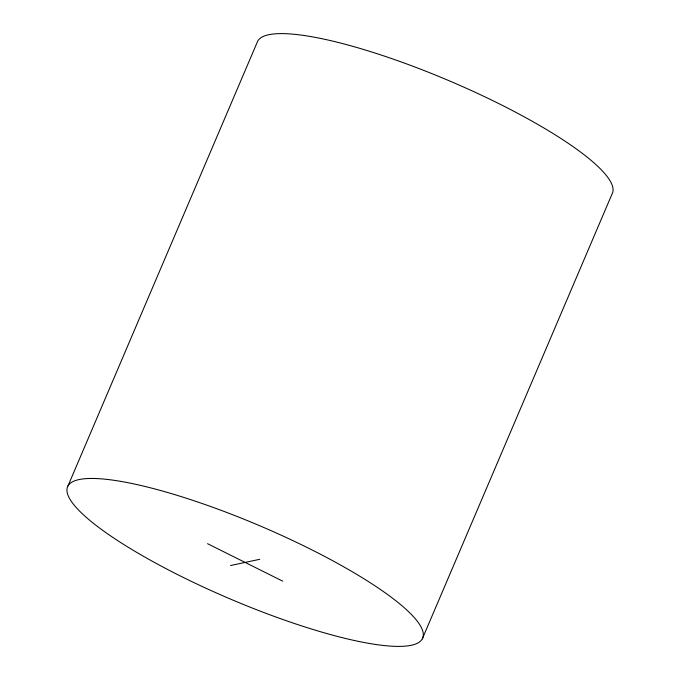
<?xml version="1.0" encoding="UTF-8"?>
<svg xmlns="http://www.w3.org/2000/svg" width="680" height="680" viewBox="0 0 680 680"><rect width="100%" height="100%" fill="white"/><g stroke="black" fill="none" stroke-linecap="round" stroke-linejoin="round"><path stroke-width="1.02" d="M67.966 485.962L257.712 41.114A192.993 39.465 23.1 0 1 454.07 82.866A192.993 39.465 23.1 0 1 612.034 194.038L422.288 638.885A192.993 39.465 23.1 0 1 139.918 554.251A192.993 39.465 23.1 0 1 173.17 494.139A192.993 39.465 23.1 0 1 422.288 638.885M230.554 565.531L259.7 559.317M207.528 543.685L282.727 581.17"/></g></svg>
